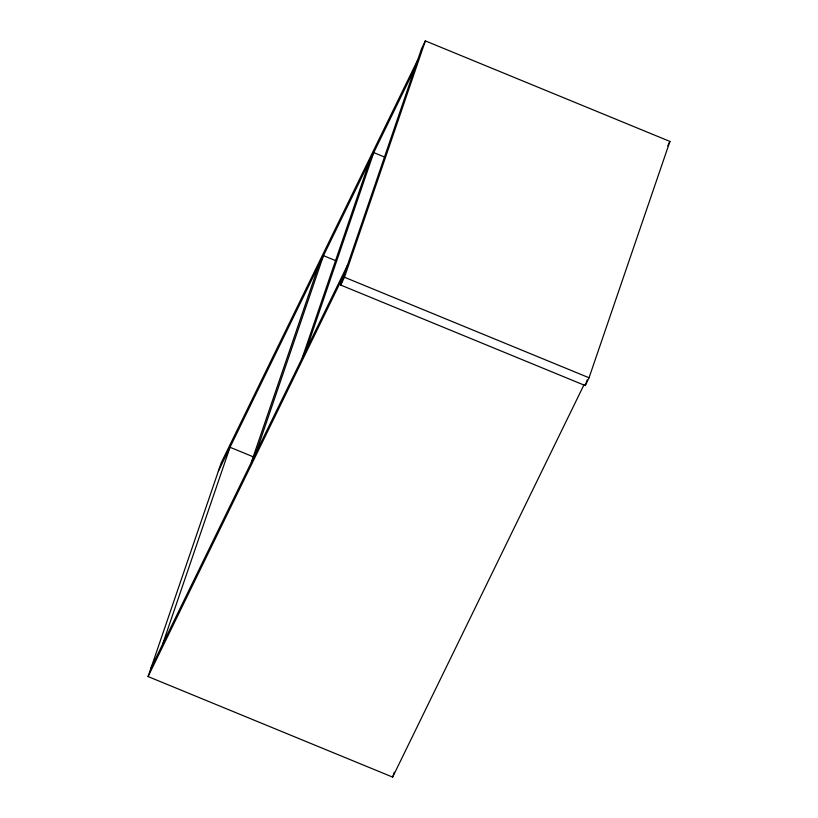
<?xml version="1.0" encoding="UTF-8"?>
<svg xmlns="http://www.w3.org/2000/svg" width="818" height="818" viewBox="0 0 818 818"><rect width="100%" height="100%" fill="white"/><g stroke="black" fill="none" stroke-linecap="round" stroke-linejoin="round"><path stroke-width="1.23" d="M584.052 384.644L392.64 777.1L148.078 676.568L221.249 462.732L417.701 59.949M162.618 644.226L230.022 447.272L253.652 456.986M251.341 462.323L318.744 265.369M256.085 452.599L323.478 255.645L335.298 260.502M302.22 358.008L369.613 161.054M306.341 349.562L373.744 152.608L384.368 156.974M340.677 285.042L421.556 48.691L425.36 40.9L669.922 141.432L589.042 377.773L585.238 385.575L340.677 285.042L344.47 277.251L425.36 40.9M392.64 777.1L394.296 772.264M585.238 385.575L587.171 379.951M218.365 471.168L414.818 68.395M150.962 668.132L347.415 265.349M148.078 676.568L344.521 273.785M667.754 145.89L669.922 141.432M344.47 277.251L589.042 377.773"/></g></svg>
